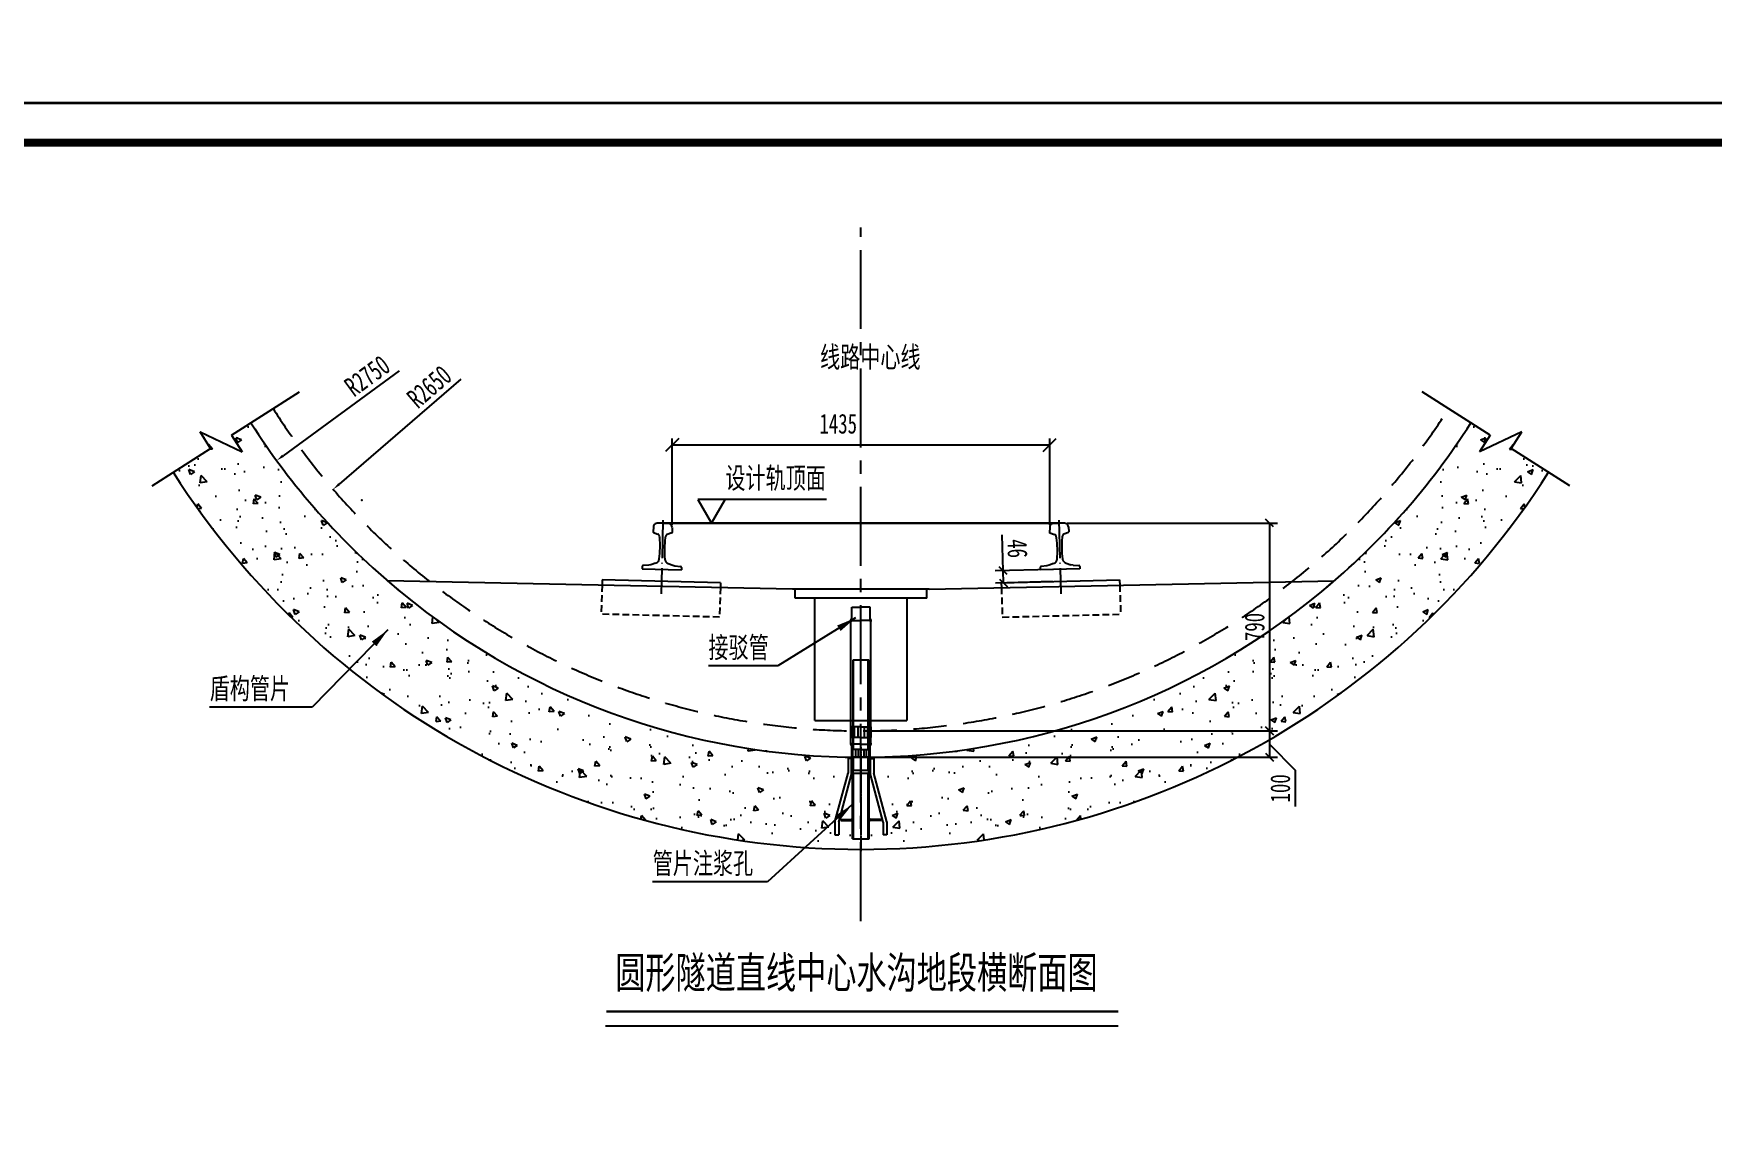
# Model space of a CAD drawing. Header units: millimetres. Extents: x -17676 to 10684, y -16208 to -7028.
# Drawn here: x -11040 to -4660, y -11235 to -7028 of the extents above; entities that cross this region are included whole.
import ezdxf
from ezdxf.enums import TextEntityAlignment as Align

# ---------------------------------------------------------------- set-up
doc = ezdxf.new("R2010")
doc.units = ezdxf.units.MM
for name, pattern in [('ACAD_ISO04W100', [30.5, 24, -3, 0.5, -3]), ('CENTER2', [1.125, 0.75, -0.125, 0.125, -0.125]), ('DASHED', [19.05, 12.7, -6.35])]:
    doc.linetypes.add(name, pattern=pattern)
doc.layers.get('Defpoints').update_dxf_attribs({"color": 250})
for name, color, linetype in [('0钢筋', 5, 'Continuous'), ('1', 2, 'Continuous'), ('Axes', 7, 'ACAD_ISO04W100'), ('axial', 1, 'CENTER2'), ('BZ', 7, 'Continuous'), ('GesoftDrawFrameFrameBlockLayer', 7, 'Continuous'), ('GesoftDrawFrameInLineLayer', 85, 'Continuous'), ('GesoftDrawFrameOutLineLayer', 180, 'Continuous'), ('GesoftDrawFrameTitleLayer', 7, 'Continuous'), ('HATCH', 7, 'Continuous'), ('Main', 4, 'Continuous'), ('Secondary', 7, 'Continuous'), ('尺寸标注', 7, 'Continuous'), ('文字及标注', 6, 'Continuous'), ('标注', 3, 'Continuous'), ('结构', 3, 'Continuous'), ('设计线', 1, 'Continuous')]:
    doc.layers.add(name, color=color, linetype=linetype)
doc.styles.add('HZ', font='SimSun.ttf', dxfattribs={"width": 0.7})
doc.styles.get("Standard").update_dxf_attribs({"font": 'arial.ttf'})
doc.styles.add('TXT', font='仿宋_GB2312.ttf', dxfattribs={"width": 0.7, "height": 80})
doc.styles.add('宋体', font='SimSun.ttf', dxfattribs={"width": 0.7})
doc.styles.add('宋体样式', font='SimSun.ttf', dxfattribs={"width": 0.8})
doc.styles.add('条形码', font='BC_C39.FBC', dxfattribs={"height": 11})
doc.dimstyles.new('1比30', dxfattribs={"dimscale": 30, "dimtxt": 2.5, "dimasz": 1, "dimexe": 1, "dimexo": 1, "dimtad": 3, "dimdec": 0, "dimzin": 0, "dimdsep": 46, "dimtxsty": '宋体', "dimblk": 'OBLIQUE', "dimcen": 0.09, "dimadec": 0, "dimazin": 0, "dimtfac": 1, "dimtdec": 0, "dimtofl": 0, "dimtmove": 0, "dimatfit": 3, "dimfxl": 0, "dimtolj": 1, "dimtzin": 0, "dimarcsym": 0})
doc.dimstyles.get("Standard").update_dxf_attribs({"dimtxt": 0.18, "dimasz": 0.18, "dimexe": 0.18, "dimexo": 0.0625, "dimgap": 0.09, "dimtad": 0, "dimtih": 1, "dimtoh": 1, "dimdec": 4, "dimzin": 0, "dimdsep": 46, "dimtxsty": 'Standard', "dimcen": 0.09, "dimadec": 0, "dimazin": 0, "dimtfac": 1, "dimtdec": 4, "dimtofl": 0, "dimtmove": 0, "dimatfit": 3, "dimfxl": 0, "dimtolj": 1, "dimtzin": 0, "dimarcsym": 0})
doc.dimstyles.new('尺寸标注', dxfattribs={"dimtxt": 75, "dimasz": 50, "dimexe": 25, "dimexo": 10, "dimgap": 10, "dimtad": 1, "dimdec": 0, "dimzin": 0, "dimdsep": 46, "dimtxsty": 'HZ', "dimblk": 'OBLIQUE', "dimcen": 0.09, "dimclrt": 7, "dimazin": 2, "dimtfac": 1, "dimtdec": 0, "dimtix": 1, "dimtmove": 1, "dimatfit": 3, "dimfxl": 0, "dimtolj": 1, "dimtzin": 0, "dimarcsym": 0})

# ---------------------------------------------------------------- blocks, each defined once
blk = doc.blocks.new('*X7')
at = {"color": 0}
for p, q in [((171.3, 367.5), (171.9, 368.1)), ((171.3, 362.2), (175.3, 366.2)), ((171.3, 356.9), (175.3, 360.9)), ((171.3, 351.6), (175.3, 355.6)), ((171.3, 346.3), (175.3, 350.3)), ((171.3, 341), (175.3, 345)), ((171.3, 335.7), (175.3, 339.7)), ((171.3, 330.4), (175.3, 334.4)), ((171.3, 325.1), (175.3, 329.1)), ((174.6, 323.1), (175.3, 323.8))]:
    blk.add_line(p, q, dxfattribs=at)
blk = doc.blocks.new('34212')
at = {"layer": 'HATCH'}
h = blk.add_hatch(dxfattribs=at)
h.set_pattern_fill('ANSI31', color=256, scale=30, angle=180, style=0)
h.set_pattern_definition([(225, (0, 0), (2.65165043, -2.65165043), [])])
h.paths.add_polyline_path([(147573.7, -8633.1), (147568.7, -8633.1), (147568.7, -8693.1), (147573.7, -8693.1)])
h.paths.add_polyline_path([(147508.7, -8633.1), (147503.7, -8633.1), (147503.7, -8693.1), (147508.7, -8693.1)])
h.paths.add_polyline_path([(147566.7, -8943.1), (147570.2, -8943.1), (147570.2, -8693.1), (147566.7, -8693.1)])
h = blk.add_hatch(dxfattribs=at)
h.set_pattern_fill('ANSI31', color=256, scale=30, angle=180, style=0)
h.set_pattern_definition([(225, (147876.2283, -9027.2295), (2.65165, -2.65165), [])])
h.paths.add_polyline_path([(147507.2, -8943.1), (147510.7, -8943.1), (147510.7, -8693.1), (147507.2, -8693.1)])
at = {"layer": '1'}
for p, q in [((147489.7, -8638.1), (147489.7, -8693.1)), ((147502.7, -8638.1), (147489.7, -8638.1)), ((147502.7, -8698.7), (147502.7, -8638.1)), ((147503.7, -8693.1), (147503.7, -8633.1)), ((147573.7, -8633.1), (147503.7, -8633.1)), ((147508.7, -8693.1), (147508.7, -8633.1)), ((147568.7, -8693.1), (147568.7, -8633.1)), ((147573.7, -8693.1), (147573.7, -8633.1)), ((147574.7, -8698.7), (147574.7, -8638.1)), ((147574.7, -8638.1), (147587.7, -8638.1)), ((147587.7, -8638.1), (147587.7, -8693.1)), ((147440.2, -8878.1), (147489.7, -8693.1)), ((147454.2, -8879.9), (147502.7, -8698.7)), ((147507.2, -8697.1), (147503.2, -8693.1)), ((147503.7, -8693.1), (147573.7, -8693.1)), ((147507.2, -8943.1), (147507.2, -8693.1)), ((147510.7, -8943.1), (147510.7, -8693.1)), ((147566.7, -8943.1), (147566.7, -8693.1)), ((147570.2, -8943.1), (147570.2, -8693.1)), ((147570.2, -8697.1), (147574.2, -8693.1)), ((147623.2, -8879.9), (147574.7, -8698.7)), ((147637.2, -8878.1), (147587.7, -8693.1)), ((147507.2, -8865.1), (147503.2, -8869.1)), ((147570.2, -8865.1), (147574.2, -8869.1)), ((147440.2, -8878.1), (147440.2, -8928.1)), ((147440.2, -8928.1), (147454.2, -8928.1)), ((147454.2, -8879.9), (147454.2, -8928.1)), ((147462.2, -8869.1), (147507.2, -8869.1)), ((147462.2, -8873.1), (147462.2, -8869.1)), ((147462.2, -8873.1), (147507.2, -8873.1)), ((147507.2, -8877.1), (147503.2, -8873.1)), ((147615.2, -8869.1), (147570.2, -8869.1)), ((147615.2, -8873.1), (147570.2, -8873.1)), ((147570.2, -8877.1), (147574.2, -8873.1)), ((147615.2, -8873.1), (147615.2, -8869.1)), ((147623.2, -8879.9), (147623.2, -8928.1)), ((147637.2, -8928.1), (147623.2, -8928.1)), ((147637.2, -8878.1), (147637.2, -8928.1)), ((147507.2, -8943.1), (147570.2, -8943.1))]:
    blk.add_line(p, q, dxfattribs=at)
for points in [[(147503.2, -8693.1), (147507.2, -8697.1), (147507.2, -8693.1)], [(147574.2, -8693.1), (147570.2, -8697.1), (147570.2, -8693.1)], [(147503.2, -8869.1), (147507.2, -8865.1), (147507.2, -8869.1)], [(147574.2, -8869.1), (147570.2, -8865.1), (147570.2, -8869.1)], [(147503.2, -8873.1), (147507.2, -8877.1), (147507.2, -8873.1)], [(147574.2, -8873.1), (147570.2, -8877.1), (147570.2, -8873.1)]]:
    blk.add_solid(points, dxfattribs=at)
at = {"layer": 'axial'}
blk.add_line((147538.7, -8595), (147538.7, -8989.4), dxfattribs=at)
at = {"layer": 'HATCH', "rotation": 90}
blk.add_blockref('*X7', (147831.8, -9044.4), dxfattribs=at)
at = {"layer": 'HATCH', "xscale": -1, "rotation": 270}
blk.add_blockref('*X7', (147245.6, -9044.4), dxfattribs=at)
blk = doc.blocks.new('A$C5145042A')
for p, q in [((0, -30), (0, 30)), ((0, 30), (50, 30)), ((50, 31.5), (50, 0)), ((80, 31.5), (50, 31.5)), ((50, 31.1), (80, 31.1)), ((80, 20), (50, 20)), ((80, 11), (50, 11)), ((80, 0), (80, 31.5)), ((80, 30), (420, 30)), ((420, 30), (420, -30)), ((0, -30), (50, -30)), ((50, -31.5), (50, 0)), ((80, -11), (50, -11)), ((80, -20), (50, -20)), ((50, -31.1), (80, -31.1)), ((80, -31.5), (50, -31.5)), ((80, 0), (80, -31.5)), ((80, -30), (420, -30))]:
    blk.add_line(p, q)
at = {"layer": '0钢筋'}
for p, q in [((0, 28.1), (50, 28.1)), ((80, 28.1), (420, 28.1)), ((0, -28.1), (50, -28.1)), ((80, -28.1), (420, -28.1))]:
    blk.add_line(p, q, dxfattribs=at)
blk = doc.blocks.new('*D32')
at = {"layer": 'Defpoints', "color": 0, "transparency": 16777216}
for p in [(-7895.9, -7028.5), (-9901.6, -8760.4)]:
    blk.add_point(p, dxfattribs=at)
at = {"layer": '标注', "color": 0, "lineweight": -2, "transparency": 16777216}
blk.add_line((-9416.7, -8341.6), (-9878.9, -8740.8), dxfattribs=at)
at = {"layer": '标注', "color": 0, "transparency": 16777216}
blk.add_solid([(-9882.2, -8737), (-9875.6, -8744.6), (-9901.6, -8760.4)], dxfattribs=at)
at = {"layer": '标注', "color": 0, "transparency": 16777216, "insert": (-9536.3, -8370.6), "char_height": 75, "attachment_point": 5, "rotation": 40.80989, "style": '宋体'}
blk.add_mtext('\\A1;R2650', dxfattribs=at)
blk = doc.blocks.new('*D33')
at = {"layer": 'Defpoints', "color": 0, "transparency": 16777216}
for p in [(-7895.9, -7028.5), (-10116.5, -8650.7)]:
    blk.add_point(p, dxfattribs=at)
at = {"layer": '标注', "color": 0, "lineweight": -2, "transparency": 16777216}
blk.add_line((-9650.5, -8310.2), (-10092.2, -8633), dxfattribs=at)
at = {"layer": '标注', "color": 0, "transparency": 16777216}
blk.add_solid([(-10095.2, -8628.9), (-10089.3, -8637), (-10116.5, -8650.7)], dxfattribs=at)
at = {"layer": '标注', "color": 0, "transparency": 16777216, "insert": (-9772.1, -8329.4), "char_height": 75, "attachment_point": 5, "rotation": 36.14886, "style": '宋体'}
blk.add_mtext('\\A1;R2750', dxfattribs=at)
blk = doc.blocks.new('_Oblique')
at = {"color": 0, "linetype": 'ByBlock', "lineweight": -2}
blk.add_line((-0.5, -0.5), (0.5, 0.5), dxfattribs=at)
blk = doc.blocks.new('*D30')
at = {"layer": 'BZ', "color": 0, "lineweight": -2, "transparency": 16777216}
for p, q in [((-8613.4, -8894.8), (-8613.4, -8566.6)), ((-8613.4, -8591.6), (-7178.4, -8591.6)), ((-7178.4, -8894.8), (-7178.4, -8566.6))]:
    blk.add_line(p, q, dxfattribs=at)
at = {"layer": 'Defpoints', "color": 0, "transparency": 16777216}
for p in [(-7178.4, -8591.6), (-8613.4, -8904.8), (-7178.4, -8904.8)]:
    blk.add_point(p, dxfattribs=at)
at = {"layer": 'BZ', "color": 0, "lineweight": -2, "transparency": 16777216, "xscale": 50, "yscale": 50, "zscale": 50, "rotation": 180}
blk.add_blockref('_Oblique', (-8613.4, -8591.6), dxfattribs=at)
at = {"layer": 'BZ', "color": 0, "lineweight": -2, "transparency": 16777216, "xscale": 50, "yscale": 50, "zscale": 50}
blk.add_blockref('_Oblique', (-7178.4, -8591.6), dxfattribs=at)
at = {"layer": 'BZ', "color": 7, "transparency": 16777216, "insert": (-7982.1, -8511.5), "char_height": 75, "attachment_point": 5, "style": 'HZ'}
blk.add_mtext('\\A1;1435', dxfattribs=at)
blk = doc.blocks.new('*D31')
at = {"layer": 'Defpoints', "color": 0, "transparency": 16777216}
for p in [(-7142.4, -8888.5), (-7895.9, -9678.5), (-6343, -9678.5)]:
    blk.add_point(p, dxfattribs=at)
at = {"layer": '标注', "color": 0, "lineweight": -2, "transparency": 16777216}
for p, q in [((-7112.4, -8888.5), (-6313, -8888.5)), ((-6343, -8888.5), (-6343, -9678.5)), ((-7865.9, -9678.5), (-6313, -9678.5))]:
    blk.add_line(p, q, dxfattribs=at)
at = {"layer": '标注', "color": 0, "lineweight": -2, "transparency": 16777216, "xscale": 30, "yscale": 30, "zscale": 30}
for p, rotation in [((-6343, -8888.5), 90), ((-6343, -9678.5), 270)]:
    blk.add_blockref('_Oblique', p, dxfattribs=dict(at, rotation=rotation))
at = {"layer": '标注', "color": 0, "transparency": 16777216, "insert": (-6399.3, -9283.5), "char_height": 75, "attachment_point": 5, "rotation": 90, "style": '宋体'}
blk.add_mtext('\\A1;790', dxfattribs=at)
blk = doc.blocks.new('*D37')
at = {"layer": 'Defpoints', "color": 0, "transparency": 16777216}
for p in [(-7895.9, -9678.5), (-7895.9, -9778.5), (-6343, -9778.5)]:
    blk.add_point(p, dxfattribs=at)
at = {"layer": '标注', "color": 0, "lineweight": -2, "transparency": 16777216}
for p, q in [((-7865.9, -9678.5), (-6313, -9678.5)), ((-6343, -9678.5), (-6343, -9778.5)), ((-6343, -9728.5), (-6245.5, -9827.8)), ((-7865.9, -9778.5), (-6313, -9778.5)), ((-6245.5, -9827.8), (-6245.5, -9965.7))]:
    blk.add_line(p, q, dxfattribs=at)
at = {"layer": '标注', "color": 0, "lineweight": -2, "transparency": 16777216, "xscale": 30, "yscale": 30, "zscale": 30}
for p, rotation in [((-6343, -9678.5), 90), ((-6343, -9778.5), 270)]:
    blk.add_blockref('_Oblique', p, dxfattribs=dict(at, rotation=rotation))
at = {"layer": '标注', "color": 0, "transparency": 16777216, "insert": (-6301.8, -9896.7), "char_height": 75, "attachment_point": 5, "rotation": 90, "style": '宋体'}
blk.add_mtext('\\A1;100', dxfattribs=at)
blk = doc.blocks.new('1.25_b3e8e4764a4440fefd9a3783b56da640')
at = {"layer": 'GesoftDrawFrameInLineLayer', "color": 0, "const_width": 1}
blk.add_lwpolyline([(0, 0), (0, 287), (-915, 287), (-915, 0), (0, 0)], dxfattribs=at)
at = {"layer": 'GesoftDrawFrameOutLineLayer', "color": 0, "const_width": 0.35}
blk.add_lwpolyline([(5, -5), (5, 292), (-940, 292), (-940, -5), (5, -5)], dxfattribs=at)
blk = doc.blocks.new('GESOFT00000000NEW_049a35bf7f0736cc4250df00ece10f93_b3e8e4764a4440fefd9a3783b56da640_2e1cf7a908f61d0b50dc33cccab90907')
at = {"layer": 'GesoftDrawFrameFrameBlockLayer'}
blk.add_blockref('1.25_b3e8e4764a4440fefd9a3783b56da640', (0, 0), dxfattribs=at)
at = {"layer": 'GesoftDrawFrameTitleLayer', "color": 7, "style": '条形码', "width": 2}
blk.add_attdef('BARCODE', (-2.8, 60.5), '', height=6, rotation=90, dxfattribs=at)
at = {"layer": 'GesoftDrawFrameTitleLayer', "style": '宋体样式'}
for tag, height, width, p in [('GCMC0', 3.6, 0.8, (-40, 43.4)), ('SHEJI', 2.5, 0.8, (-154, 35.2)), ('SHEJI2', 2.5, 0.8, (-137.76, 35.27)), ('SJJD', 2.5, 0.8, (-14, 34.4)), ('JIAOHE', 2.5, 0.8, (-154, 28.8)), ('JIAOHE2', 2.5, 0.8, (-137.61, 28.83)), ('VERSION0', 2.5, 0.8, (-14, 26.4)), ('ZTSD', 2.5, 0.8, (-190, 24)), ('ZYFZR1', 2.5, 0.8, (-154, 22.4)), ('ZYFZR2', 2.5, 0.8, (-137.76, 22.24)), ('CEMING', 4, 0.7, (-84, 22.59)), ('BILI', 2.5, 0.8, (-14, 18.4)), ('XMFZR1', 2.5, 0.8, (-154, 16)), ('XMFZR2', 2.5, 0.8, (-137.98, 16.22)), ('DOCNAME0', 3.5, 0.9, (-84, 13.27)), ('SENHE', 2.5, 0.8, (-154, 9.6)), ('SENHE2', 2.5, 0.8, (-137.41, 9.52)), ('DOCNAME2', 3.5, 0.9, (-84, 9.42)), ('RIQI', 2.5, 0.8, (-14, 10.4)), ('XTSD', 2.5, 0.8, (-190, 4.8)), ('SENDING', 2.5, 0.8, (-154, 3.2)), ('SENDING2', 2.5, 0.8, (-137.41, 3.81)), ('TUHAO', 2.5, 0.8, (-91.5, 3.2)), ('PROJECTNO', 2.5, 0.8, (-47.5, 3.2)), ('PAGENUMBER', 2.5, 0.8, (-31.78, 3.83)), ('PAGECOUNT', 2.5, 0.8, (-10.8, 3.83))]:
    blk.add_attdef(tag, text='', height=height, dxfattribs=dict(at, width=width)).set_placement(p, align=Align.MIDDLE_CENTER)
blk.add_attdef('PIANMING', text='', height=4, dxfattribs=at).set_placement((-84, 31.09), align=Align.MIDDLE_CENTER)
blk = doc.blocks.new('*D61')
at = {"color": 0, "lineweight": -2, "transparency": 16777216}
for p, q in [((-7355.3, -9069.9), (-7358.7, -8933.8)), ((-7168.9, -9065.2), (-7385.3, -9070.7)), ((-7167.8, -9111.2), (-7384.2, -9116.6)), ((-7354.2, -9115.9), (-7355.3, -9069.9))]:
    blk.add_line(p, q, dxfattribs=at)
at = {"layer": 'Defpoints', "color": 0, "transparency": 16777216}
for p in [(-7354.2, -9115.9), (-7138.9, -9064.5), (-7137.8, -9110.5)]:
    blk.add_point(p, dxfattribs=at)
at = {"color": 0, "lineweight": -2, "transparency": 16777216, "xscale": 30, "yscale": 30, "zscale": 30}
for p, rotation in [((-7355.3, -9069.9), 91.43209618389288), ((-7354.2, -9115.9), 271.4320961838929)]:
    blk.add_blockref('_Oblique', p, dxfattribs=dict(at, rotation=rotation))
at = {"color": 0, "transparency": 16777216, "insert": (-7301.2, -8985.5), "char_height": 75, "attachment_point": 5, "rotation": 271.4321, "style": '宋体'}
blk.add_mtext('\\A1;46', dxfattribs=at)

msp = doc.modelspace()

# ---------------------------------------------------------------- hatches: boundary and pattern name
h = msp.add_hatch()
h.set_pattern_fill('AR-CONC', color=256, scale=30, style=0)
h.set_pattern_definition([(130, (-71431.45, 6918.75), (-215.17805, -18.82564), [22.5, -247.5]), (185, (-71431.45, 6918.75), (41.6254, 225.65764), [18, -198]), (79.5486, (-71449.38, 6917.18), (-173.5528, 206.83186), [19.12206, -210.3426]), (133.8158, (-71431.45, 6978.75), (-320.1723, -49.6557), [33.75, -371.25]), (83.3644, (-71458.13, 6974.6), (-280.3988, 292.2354), [28.6831, -315.5139]), (188.8158, (-71431.45, 6978.75), (-280.3986, 292.2356), [27, -297]), (159, (-71461.45, 6963.75), (-179.0721, -120.78567), [22.5, -247.5]), (214, (-71461.45, 6963.75), (-72.9946, 217.545), [18, -198]), (108.5486, (-71476.37, 6953.68), (-252.0668, 96.75915), [19.12206, -210.3426]), (142.5, (-71431.45, 6918.746), (-3.64796, 99.86816), [0, -195.6, 0, -201, 0, -198.75]), (172.5, (-71431.45, 6918.75), (-78.92086, 118.32351), [0, -114.6, 0, -191.1, 0, -75.75]), (212.5, (-71364.55, 6918.746), (-160.14673, -6.76646), [0, -75, 0, -234, 0, -310.5]), (222.5, (-71334.55, 6918.75), (-174.95585, 30.0315), [0, -97.5, 0, -155.4, 0, -220.5])])
h.paths.add_polyline_path([(-6788.2, -9611.2), (-6809.3, -9560.4), (-6808.3, -9560), (-6787.5, -9610.3), (-6787.7, -9611)], flags=16)
h.paths.add_polyline_path([(-6682.5, -9757.9), (-6720.4, -9773.6), (-6725.6, -9771.4), (-6695.8, -9843.5), (-6754, -9867.6), (-6848.1, -9640.3), (-6852.7, -9638.4), (-6873.9, -9587.1), (-6886.9, -9592.5), (-6865.8, -9643.3), (-6840.7, -9833.2), (-6821.6, -9879.4), (-6808.7, -9874), (-6827.1, -9829.5), (-6851.7, -9643.5), (-6854, -9637.9), (-6848.1, -9640.3), (-6783.8, -9795.5), (-6786, -9800.8), (-6823.9, -9816.4), (-6822.3, -9820.1), (-6784.5, -9804.5), (-6779.2, -9806.6), (-6754, -9867.6), (-6695.8, -9843.5), (-6721, -9782.5), (-6718.9, -9777.3), (-6681, -9761.6)])
h.paths.add_polyline_path([(-7846.9, -9783.5), (-7860.9, -9783.5), (-7860.9, -9839), (-7859.9, -9838), (-7859.9, -9844), (-7811.4, -10025.3), (-7811.4, -10073.5), (-7797.4, -10073.5), (-7797.4, -10023.5), (-7846.9, -9838.5)], flags=0)
h.paths.add_polyline_path([(-6787.5, -9610.3), (-6785.1, -9615.9), (-6671, -9764.9), (-6652.5, -9809.3), (-6639.6, -9804), (-6658.7, -9757.8), (-6775.3, -9605.8), (-6796.3, -9555), (-6809.3, -9560.4), (-6788, -9611.7)], flags=17)
h.paths.add_polyline_path([(-7797.4, -10023.5), (-7846.9, -9838.5), (-7846.9, -9783.5), (-7860.9, -9783.5), (-7860.9, -9839), (-7859.9, -9838), (-7859.9, -9844), (-7811.4, -10025.3), (-7811.4, -10073.5), (-7797.4, -10073.5)], flags=17)
h.paths.add_polyline_path([(-10509.4, -8695.6), (-10367.2, -8604.9), (-10407.5, -8541.6), (-10247.3, -8617.4), (-10287.6, -8554.1), (-10214.3, -8507.4, 0.150509), (-8980.5, -9555.5), (-8982.5, -9560.4), (-8995.4, -9555), (-9016.5, -9605.8), (-9133, -9757.8), (-9152.2, -9804), (-9139.2, -9809.3), (-9120.8, -9764.9), (-9006.6, -9615.9), (-9004.5, -9610.8), (-9004, -9611), (-9001.8, -9616.2), (-9066.1, -9771.4), (-9071.4, -9773.6), (-9109.3, -9757.9), (-9110.8, -9761.6), (-9072.9, -9777.3), (-9070.7, -9782.5), (-9096, -9843.5), (-9066.9, -9855.5), (-9082.2, -9892.5, -0.153765)])
h.paths.add_polyline_path([(-8917.8, -9587.1), (-8915.8, -9582.3, 0.09207), (-7930.9, -9778.2), (-7930.9, -9783.5), (-7944.9, -9783.5), (-7944.9, -9838.5), (-7994.4, -10023.5), (-7994.4, -10073.5), (-7980.4, -10073.5), (-7980.4, -10025.3), (-7931.9, -9844), (-7931.9, -9838.5), (-7931.4, -9838.5), (-7927.4, -9842.4), (-7927.4, -10010.5), (-7931.4, -10014.5), (-7972.4, -10014.5), (-7972.4, -10018.5), (-7931.4, -10018.5), (-7927.4, -10022.5), (-7927.4, -10088.5), (-7895.9, -10088.5), (-7895.9, -10128.5, -0.098491), (-9082.2, -9892.5), (-9066.9, -9855.5), (-9037.8, -9867.6), (-9012.5, -9806.6), (-9007.3, -9804.5), (-8969.4, -9820.1), (-8967.9, -9816.4), (-9005.8, -9800.8), (-9007.9, -9795.5), (-8943.7, -9640.3), (-8937.8, -9637.9), (-8938, -9638.3), (-8938.9, -9638)])
h.paths.add_polyline_path([(-7846.9, -9838.5), (-7846.9, -9783.5), (-7860.9, -9783.5), (-7860.9, -9839), (-7859.9, -9838), (-7859.9, -9844), (-7811.4, -10025.3), (-7811.4, -10073.5), (-7797.4, -10073.5), (-7797.4, -10023.5)], flags=17)
h.paths.add_polyline_path([(-6787.5, -9610.3), (-6785.1, -9615.9), (-6671, -9764.9), (-6652.5, -9809.3), (-6639.6, -9804), (-6658.7, -9757.8), (-6775.3, -9605.8), (-6796.3, -9555), (-6809.3, -9560.4), (-6788, -9611.7)])
h.paths.add_polyline_path([(-7846.9, -9838.5), (-7846.9, -9783.5), (-7859.9, -9783.5), (-7859.9, -9844), (-7811.4, -10025.3), (-7811.4, -10073.5), (-7797.4, -10073.5), (-7797.4, -10023.5)], flags=0)
h.paths.add_polyline_path([(-6840.7, -9833.2), (-6821.6, -9879.4), (-6808.7, -9874), (-6827.1, -9829.5), (-6851.7, -9643.5), (-6874.9, -9587.5), (-6886.9, -9592.5), (-6865.8, -9643.3)], flags=17)
h.paths.add_polyline_path([(-6823.9, -9816.4), (-6822.3, -9820.1), (-6784.5, -9804.5), (-6779.2, -9806.6), (-6783.8, -9795.5), (-6786, -9800.8)], flags=17)
h.paths.add_polyline_path([(-6093.1, -8959.7), (-6200.9, -8959.7), (-6200.9, -9083.2), (-6093.1, -9083.2)], flags=8)
h.paths.add_polyline_path([(-6093.1, -8959.7), (-6200.9, -8959.7), (-6200.9, -9083.2), (-6093.1, -9083.2)], flags=25)
h.paths.add_polyline_path([(-6093.1, -8959.7), (-6200.9, -8959.7), (-6200.9, -9083.2), (-6093.1, -9083.2)], flags=25)
h = msp.add_hatch()
h.set_pattern_fill('AR-CONC', color=256, scale=30, style=0)
h.set_pattern_definition([(50, (55639.68, 6918.75), (215.17805, -18.82564), [22.5, -247.5]), (355, (55639.68, 6918.75), (-41.6254, 225.65764), [18, -198]), (100.4514, (55657.61, 6917.18), (173.5528, 206.83186), [19.12206, -210.3426]), (46.1842, (55639.68, 6978.75), (320.1723, -49.6557), [33.75, -371.25]), (96.6356, (55666.36, 6974.6), (280.3988, 292.2354), [28.6831, -315.5139]), (351.1842, (55639.68, 6978.75), (280.3986, 292.2356), [27, -297]), (21, (55669.68, 6963.75), (179.0721, -120.78567), [22.5, -247.5]), (326, (55669.68, 6963.75), (72.9946, 217.545), [18, -198]), (71.4514, (55684.6, 6953.68), (252.0668, 96.75915), [19.12206, -210.3426]), (37.5, (55639.68, 6918.746), (3.64796, 99.86816), [0, -195.6, 0, -201, 0, -198.75]), (7.5, (55639.68, 6918.75), (78.92086, 118.32351), [0, -114.6, 0, -191.1, 0, -75.75]), (327.5, (55572.78, 6918.746), (160.14673, -6.76646), [0, -75, 0, -234, 0, -310.5]), (317.5, (55542.78, 6918.75), (174.95585, 30.0315), [0, -97.5, 0, -155.4, 0, -220.5])])
h.paths.add_polyline_path([(-9003.6, -9611.2), (-8982.5, -9560.4), (-8983.4, -9560), (-9004.3, -9610.3), (-9004, -9611)], flags=16)
h.paths.add_polyline_path([(-9109.3, -9757.9), (-9071.4, -9773.6), (-9066.1, -9771.4), (-9096, -9843.5), (-9037.8, -9867.6), (-8943.6, -9640.3), (-8939.1, -9638.4), (-8917.8, -9587.1), (-8904.9, -9592.5), (-8926, -9643.3), (-8951, -9833.2), (-8970.2, -9879.4), (-8983.1, -9874), (-8964.7, -9829.5), (-8940.1, -9643.5), (-8937.8, -9637.9), (-8943.6, -9640.3), (-9007.9, -9795.5), (-9005.8, -9800.8), (-8967.9, -9816.4), (-8969.4, -9820.1), (-9007.3, -9804.5), (-9012.5, -9806.6), (-9037.8, -9867.6), (-9096, -9843.5), (-9070.7, -9782.5), (-9072.9, -9777.3), (-9110.8, -9761.6)])
h.paths.add_polyline_path([(-7944.9, -9783.5), (-7930.9, -9783.5), (-7930.9, -9839), (-7931.9, -9838), (-7931.9, -9844), (-7980.4, -10025.3), (-7980.4, -10073.5), (-7994.4, -10073.5), (-7994.4, -10023.5), (-7944.9, -9838.5)], flags=0)
h.paths.add_polyline_path([(-9004.3, -9610.3), (-9006.6, -9615.9), (-9120.8, -9764.9), (-9139.2, -9809.3), (-9152.2, -9804), (-9133, -9757.8), (-9016.5, -9605.8), (-8995.4, -9555), (-8982.5, -9560.4), (-9003.8, -9611.7)], flags=17)
h.paths.add_polyline_path([(-7994.4, -10023.5), (-7944.9, -9838.5), (-7944.9, -9783.5), (-7930.9, -9783.5), (-7930.9, -9839), (-7931.9, -9838), (-7931.9, -9844), (-7980.4, -10025.3), (-7980.4, -10073.5), (-7994.4, -10073.5)], flags=17)
h.paths.add_polyline_path([(-5282.3, -8695.6), (-5424.6, -8604.9), (-5384.3, -8541.6), (-5544.5, -8617.4), (-5504.1, -8554.1), (-5577.4, -8507.4, -0.150509), (-6811.3, -9555.5), (-6809.3, -9560.4), (-6796.3, -9555), (-6775.3, -9605.8), (-6658.7, -9757.8), (-6639.6, -9804), (-6652.5, -9809.3), (-6671, -9764.9), (-6785.1, -9615.9), (-6787.3, -9610.8), (-6787.8, -9611), (-6789.9, -9616.2), (-6725.6, -9771.4), (-6720.4, -9773.6), (-6682.5, -9757.9), (-6681, -9761.6), (-6718.9, -9777.3), (-6721, -9782.5), (-6695.8, -9843.5), (-6724.9, -9855.5), (-6709.6, -9892.5, 0.153765)])
h.paths.add_polyline_path([(-6873.9, -9587.1), (-6875.9, -9582.3, -0.09207), (-7860.9, -9778.2), (-7860.9, -9783.5), (-7846.9, -9783.5), (-7846.9, -9838.5), (-7797.4, -10023.5), (-7797.4, -10073.5), (-7811.4, -10073.5), (-7811.4, -10025.3), (-7859.9, -9844), (-7859.9, -9838.5), (-7860.4, -9838.5), (-7864.4, -9842.4), (-7864.4, -10010.5), (-7860.4, -10014.5), (-7819.4, -10014.5), (-7819.4, -10018.5), (-7860.4, -10018.5), (-7864.4, -10022.5), (-7864.4, -10088.5), (-7895.9, -10088.5), (-7895.9, -10128.5, 0.098491), (-6709.6, -9892.5), (-6724.9, -9855.5), (-6754, -9867.6), (-6779.2, -9806.6), (-6784.5, -9804.5), (-6822.3, -9820.1), (-6823.9, -9816.4), (-6786, -9800.8), (-6783.8, -9795.5), (-6848.1, -9640.3), (-6854, -9637.9), (-6853.8, -9638.3), (-6852.9, -9638)])
h.paths.add_polyline_path([(-7944.9, -9838.5), (-7944.9, -9783.5), (-7930.9, -9783.5), (-7930.9, -9839), (-7931.9, -9838), (-7931.9, -9844), (-7980.4, -10025.3), (-7980.4, -10073.5), (-7994.4, -10073.5), (-7994.4, -10023.5)], flags=17)
h.paths.add_polyline_path([(-9004.3, -9610.3), (-9006.6, -9615.9), (-9120.8, -9764.9), (-9139.2, -9809.3), (-9152.2, -9804), (-9133, -9757.8), (-9016.5, -9605.8), (-8995.4, -9555), (-8982.5, -9560.4), (-9003.8, -9611.7)])
h.paths.add_polyline_path([(-7944.9, -9838.5), (-7944.9, -9783.5), (-7931.9, -9783.5), (-7931.9, -9844), (-7980.4, -10025.3), (-7980.4, -10073.5), (-7994.4, -10073.5), (-7994.4, -10023.5)], flags=0)
h.paths.add_polyline_path([(-8951, -9833.2), (-8970.2, -9879.4), (-8983.1, -9874), (-8964.7, -9829.5), (-8940.1, -9643.5), (-8916.9, -9587.5), (-8904.9, -9592.5), (-8926, -9643.3)], flags=17)
h.paths.add_polyline_path([(-8967.9, -9816.4), (-8969.4, -9820.1), (-9007.3, -9804.5), (-9012.5, -9806.6), (-9007.9, -9795.5), (-9005.8, -9800.8)], flags=17)
h.paths.add_polyline_path([(-9698.6, -8959.7), (-9590.8, -8959.7), (-9590.8, -9083.2), (-9698.6, -9083.2)], flags=8)
h.paths.add_polyline_path([(-9698.6, -8959.7), (-9590.8, -8959.7), (-9590.8, -9083.2), (-9698.6, -9083.2)], flags=25)
h.paths.add_polyline_path([(-9698.6, -8959.7), (-9590.8, -8959.7), (-9590.8, -9083.2), (-9698.6, -9083.2)], flags=25)
at = {"layer": '标注'}
h = msp.add_hatch(color=256, dxfattribs=at)
h.paths.add_polyline_path([(-7933.9, -9261.5), (-7933.9, -9263.5, -0.626752), (-7930.9, -9254.2), (-7930.9, -9258.5)])
h.paths.add_polyline_path([(-7933.9, -9263.5), (-7933.9, -9261.5), (-7930.9, -9258.5), (-7928.9, -9258.5)])
h.paths.add_polyline_path([(-7930.9, -9258.5), (-7930.9, -9254.2), (-7928.9, -9258.5)])
h = msp.add_hatch(color=256, dxfattribs=at)
h.paths.add_polyline_path([(-7857.9, -9261.5), (-7857.9, -9263.5, 0.626752), (-7860.9, -9254.2), (-7860.9, -9258.5)])
h.paths.add_polyline_path([(-7857.9, -9263.5), (-7857.9, -9261.5), (-7860.9, -9258.5), (-7862.9, -9258.5)])
h.paths.add_polyline_path([(-7860.9, -9258.5), (-7860.9, -9254.2), (-7862.9, -9258.5)])
h = msp.add_hatch(color=256, dxfattribs=at)
h.paths.add_polyline_path([(-7933.9, -9723.5, 0.626752), (-7930.9, -9732.7), (-7930.9, -9728.5), (-7933.9, -9725.5)])
h.paths.add_polyline_path([(-7930.9, -9728.5), (-7928.9, -9728.5), (-7933.9, -9723.5), (-7933.9, -9725.5)])
h.paths.add_polyline_path([(-7930.9, -9732.7), (-7928.9, -9728.5), (-7930.9, -9728.5)])
h = msp.add_hatch(color=256, dxfattribs=at)
h.paths.add_polyline_path([(-7857.9, -9725.5), (-7860.9, -9728.5), (-7860.9, -9732.7, 0.626752), (-7857.9, -9723.5)])
h.paths.add_polyline_path([(-7857.9, -9725.5), (-7857.9, -9723.5), (-7862.9, -9728.5), (-7860.9, -9728.5)])
h.paths.add_polyline_path([(-7860.9, -9728.5), (-7862.9, -9728.5), (-7860.9, -9732.7)])

# ---------------------------------------------------------------- linework, layer by layer
for p, q in [((-10287.6, -8554.1), (-10029.2, -8389.3)), ((-5504.1, -8554.1), (-5762.5, -8389.3)), ((-10367.2, -8604.9), (-10407.5, -8541.6)), ((-10407.5, -8541.6), (-10247.3, -8617.4)), ((-5384.3, -8541.6), (-5544.5, -8617.4)), ((-5424.6, -8604.9), (-5384.3, -8541.6)), ((-10589.9, -8747), (-10367.2, -8604.9)), ((-10287.6, -8554.1), (-10247.3, -8617.4)), ((-5504.1, -8554.1), (-5544.5, -8617.4)), ((-5201.9, -8747), (-5424.6, -8604.9)), ((-8027, -8798.8), (-8515.4, -8798.8)), ((-8515.4, -8798.8), (-8463.6, -8888.5)), ((-8463.6, -8888.5), (-8411.9, -8798.8)), ((-7142.4, -8888.5), (-8643.3, -8888.6)), ((-7930.9, -9208.5), (-7895.9, -9208.5)), ((-7930.9, -9258.5), (-7930.9, -9208.5)), ((-7860.9, -9208.5), (-7895.9, -9208.5)), ((-7860.9, -9258.5), (-7860.9, -9208.5)), ((-7933.9, -9258.5), (-7895.9, -9258.5)), ((-7933.9, -9380.1), (-7933.9, -9258.5)), ((-7857.9, -9258.5), (-7895.9, -9258.5)), ((-7857.9, -9380.1), (-7857.9, -9258.5)), ((-7933.9, -9728.5), (-7933.9, -9380.1)), ((-7857.9, -9728.5), (-7857.9, -9380.1)), ((-7895.9, -9663.5), (-7933.9, -9663.5)), ((-7933.1, -9663.5), (-7933.1, -9703.5)), ((-7921, -9663.5), (-7921, -9703.5)), ((-7908, -9663.5), (-7908, -9703.5)), ((-7895.9, -9663.5), (-7857.9, -9663.5)), ((-7883.7, -9663.5), (-7883.7, -9703.5)), ((-7870.8, -9663.5), (-7870.8, -9703.5)), ((-7858.6, -9663.5), (-7858.6, -9703.5)), ((-7895.9, -9703.5), (-7933.9, -9703.5)), ((-7895.9, -9728.5), (-7933.9, -9728.5)), ((-7930.9, -9778.5), (-7930.9, -9728.5)), ((-7895.9, -9703.5), (-7857.9, -9703.5)), ((-7895.9, -9728.5), (-7857.9, -9728.5)), ((-7860.9, -9778.5), (-7860.9, -9728.5)), ((-7895.9, -9778.5), (-7930.9, -9778.5)), ((-7895.9, -9778.5), (-7860.9, -9778.5)), ((-8866, -10799), (-6918.5, -10799))]:
    msp.add_line(p, q)
for radius, start, end in [(2750, 212.53352, 230.38532), (2750, 309.61721, 327.46648), (3100, 212.53352, 327.46648)]:
    msp.add_arc((-7895.9, -7028.5), radius, start, end)
at = {"layer": 'Axes', "ltscale": 6}
for p, q in [((-8648.1, -8877.4), (-8655.2, -9157.7)), ((-8648.1, -8877.4), (-8655.2, -9157.7)), ((-7143.6, -8877.4), (-7136.6, -9157.7)), ((-7143.6, -8877.4), (-7136.6, -9157.7))]:
    msp.add_line(p, q, dxfattribs=at)
at = {"layer": 'axial', "ltscale": 400}
msp.add_line((-7895.9, -10401.1), (-7895.9, -7765.8), dxfattribs=at)
at = {"layer": 'BZ'}
for p, q in [((-8878.9, -9104.9), (-8879.6, -9124.8)), ((-8429, -9116.1), (-8429.7, -9136)), ((-7362.7, -9116.1), (-7362.1, -9133.8)), ((-7362.7, -9118), (-7362.1, -9133.8)), ((-6912.8, -9104.9), (-6912.2, -9124.8)), ((-6912.8, -9106.7), (-6912.2, -9124.8))]:
    msp.add_line(p, q, dxfattribs=at)
at = {"layer": 'BZ', "linetype": 'DASHED', "ltscale": 2}
for p, q in [((-8879.6, -9124.8), (-8883.2, -9234.7)), ((-8429.6, -9133.8), (-8433.4, -9246)), ((-7362.1, -9133.8), (-7358.4, -9246)), ((-6912.2, -9124.8), (-6908.5, -9234.7)), ((-8433.4, -9246), (-8883.2, -9234.7)), ((-7358.4, -9246), (-6908.5, -9234.7))]:
    msp.add_line(p, q, dxfattribs=at)
at = {"layer": 'BZ', "color": 4}
for p, q in [((-7635.9, -9139.3), (-8155.9, -9139.3)), ((-7720.9, -9174), (-7720.9, -9638.6)), ((-8070.9, -9638.6), (-7720.9, -9638.6))]:
    msp.add_line(p, q, dxfattribs=at)
at = {"layer": 'Main'}
for p, q in [((-8155.9, -9139.3), (-9694.8, -9108.5)), ((-7635.9, -9139.3), (-6097, -9108.5)), ((-8145.9, -9174), (-8145.9, -9139)), ((-7645.9, -9174), (-8145.9, -9174)), ((-8070.9, -9638.6), (-8070.9, -9174)), ((-7645.9, -9174), (-7645.9, -9139.3))]:
    msp.add_line(p, q, dxfattribs=at)
at = {"layer": 'Secondary'}
for p, q in [((-8684.3, -8903), (-8685.7, -8922.4)), ((-8684.3, -8903), (-8685.7, -8922.4)), ((-8684.4, -8924.4), (-8667.3, -8930.6)), ((-8684.4, -8924.4), (-8667.3, -8930.6)), ((-8648.4, -8888.6), (-7143.3, -8888.6)), ((-8648.4, -8888.6), (-7143.3, -8888.6)), ((-8614.3, -8926.2), (-8631.7, -8931.5)), ((-8614.3, -8926.2), (-8631.7, -8931.5)), ((-8613.4, -8904.8), (-8612.9, -8924.2)), ((-8613.4, -8904.8), (-8612.9, -8924.2)), ((-7178.4, -8904.8), (-7178.9, -8924.2)), ((-7178.4, -8904.8), (-7178.9, -8924.2)), ((-7177.5, -8926.2), (-7160.1, -8931.5)), ((-7177.5, -8926.2), (-7160.1, -8931.5)), ((-7107.4, -8924.4), (-7124.5, -8930.6)), ((-7107.4, -8924.4), (-7124.5, -8930.6)), ((-7107.5, -8903), (-7106.1, -8922.4)), ((-7107.5, -8903), (-7107.4, -8907)), ((-7107.5, -8903), (-7106.1, -8922.4)), ((-7107.5, -8903), (-7107.4, -8907)), ((-8727.6, -9054.2), (-8727.8, -9062.6)), ((-8727.6, -9054.2), (-8727.8, -9062.6)), ((-8702.4, -9048.5), (-8723.9, -9050.3)), ((-8702.4, -9048.5), (-8723.9, -9050.3)), ((-8694.1, -9046.9), (-8702.4, -9048.5)), ((-8694.1, -9046.9), (-8702.4, -9048.5)), ((-8676.1, -9041.3), (-8694.1, -9046.9)), ((-8676.1, -9041.3), (-8694.1, -9046.9)), ((-8628.5, -9042.5), (-8610.8, -9048.9)), ((-8628.5, -9042.5), (-8610.8, -9048.9)), ((-8610.7, -9048.9), (-8602.6, -9051)), ((-8610.7, -9048.9), (-8602.6, -9051)), ((-8602.6, -9051), (-8581.1, -9053.9)), ((-8602.6, -9051), (-8581.1, -9053.9)), ((-8577.6, -9058), (-8577.8, -9066.4)), ((-8577.6, -9058), (-8577.8, -9066.4)), ((-7214.1, -9058), (-7213.9, -9066.4)), ((-7214.1, -9058), (-7213.9, -9066.4)), ((-7189.2, -9051), (-7210.7, -9053.9)), ((-7189.2, -9051), (-7210.7, -9053.9)), ((-7181, -9048.9), (-7189.2, -9051)), ((-7181, -9048.9), (-7189.2, -9051)), ((-7163.3, -9042.5), (-7181, -9048.9)), ((-7163.3, -9042.5), (-7181, -9048.9)), ((-7115.7, -9041.3), (-7097.7, -9046.9)), ((-7115.7, -9041.3), (-7097.7, -9046.9)), ((-7089.4, -9048.5), (-7097.7, -9046.9)), ((-7089.4, -9048.5), (-7097.7, -9046.9)), ((-7089.4, -9048.5), (-7067.8, -9050.3)), ((-7089.4, -9048.5), (-7067.8, -9050.3)), ((-7064.2, -9054.2), (-7064, -9062.6)), ((-7064.2, -9054.2), (-7064, -9062.6)), ((-8727.8, -9062.6), (-8726.6, -9062.7)), ((-8727.8, -9062.6), (-8726.6, -9062.7)), ((-8726.6, -9062.7), (-8579.1, -9066.3)), ((-8726.6, -9062.7), (-8579.1, -9066.3)), ((-8579.1, -9066.3), (-8577.8, -9066.4)), ((-8579.1, -9066.3), (-8577.8, -9066.4)), ((-7212.7, -9066.3), (-7213.9, -9066.4)), ((-7212.7, -9066.3), (-7213.9, -9066.4)), ((-7065.2, -9062.7), (-7212.7, -9066.3)), ((-7065.2, -9062.7), (-7212.7, -9066.3)), ((-7064, -9062.6), (-7065.2, -9062.7)), ((-7064, -9062.6), (-7065.2, -9062.7))]:
    msp.add_line(p, q, dxfattribs=at)
for centre, radius, start, end in [((-8683.7, -8922.6), 2, 175.70283, 250.08557), ((-8683.7, -8922.6), 2, 175.70283, 250.08557), ((-8671.3, -8902.8), 13, 101.38402, 180.69667), ((-8671.3, -8902.8), 13, 101.38402, 180.69667), ((-8657.8, -8968.5), 80, 90.2542, 101.53205), ((-8657.8, -8968.5), 80, 90.2542, 101.53205), ((-8670.3, -8938.5), 8.39, 28.34604, 69.19171), ((-8670.3, -8938.5), 8.39, 28.34604, 69.19171), ((-8655.8, -9174), 285.6, 88.51822, 90.47602), ((-8655.8, -9174), 285.6, 88.51822, 90.47602), ((-8655.3, -9174.1), 285.6, 86.65445, 88.61225), ((-8655.3, -9174.1), 285.6, 86.65445, 88.61225), ((-8643, -8968.8), 80, 75.59842, 86.87627), ((-8643, -8968.8), 80, 75.59842, 86.87627), ((-8629.1, -8939.5), 8.39, 107.93876, 148.78443), ((-8629.1, -8939.5), 8.39, 107.93876, 148.78443), ((-8626.3, -8903.9), 13, 356.4338, 75.74645), ((-8626.3, -8903.9), 13, 356.4338, 75.74645), ((-8614.9, -8924.3), 2, 287.0449, 1.42764), ((-8614.9, -8924.3), 2, 287.0449, 1.42764), ((-7176.9, -8924.3), 2, 178.57236, 252.9551), ((-7176.9, -8924.3), 2, 178.57236, 252.9551), ((-7165.4, -8903.9), 13, 104.25355, 183.5662), ((-7165.4, -8903.9), 13, 104.25355, 183.5662), ((-7148.7, -8968.8), 80, 93.12373, 104.40158), ((-7148.7, -8968.8), 80, 93.12373, 104.40158), ((-7162.7, -8939.5), 8.39, 31.21557, 72.06124), ((-7162.7, -8939.5), 8.39, 31.21557, 72.06124), ((-7136.4, -9174.1), 285.6, 91.38775, 93.34555), ((-7136.4, -9174.1), 285.6, 91.38775, 93.34555), ((-7136, -9174), 285.6, 89.52398, 91.48178), ((-7136, -9174), 285.6, 89.52398, 91.48178), ((-7133.9, -8968.5), 80, 78.46795, 89.7458), ((-7133.9, -8968.5), 80, 78.46795, 89.7458), ((-7121.5, -8938.5), 8.39, 110.80829, 151.65396), ((-7121.5, -8938.5), 8.39, 110.80829, 151.65396), ((-7120.5, -8902.8), 13, 359.30333, 78.61598), ((-7120.5, -8902.8), 13, 359.30333, 78.61598), ((-7108, -8922.6), 2, 289.91443, 4.29717), ((-7108, -8922.6), 2, 289.91443, 4.29717), ((-8685.1, -8945.9), 25, 4.3642, 27.05738), ((-8685.1, -8945.9), 25, 4.3642, 27.05738), ((-9059, -8975.3), 400, 352.91766, 4.49681), ((-9059, -8975.3), 400, 352.91766, 4.49681), ((-8242.7, -8995.8), 400, 172.63366, 184.21282), ((-8242.7, -8995.8), 400, 172.63366, 184.21282), ((-8614.6, -8947.6), 25, 150.07309, 172.76628), ((-8614.6, -8947.6), 25, 150.07309, 172.76628), ((-7177.1, -8947.6), 25, 7.23372, 29.92691), ((-7177.1, -8947.6), 25, 7.23372, 29.92691), ((-7549, -8995.8), 400, 355.78718, 7.36634), ((-7549, -8995.8), 400, 355.78718, 7.36634), ((-6732.8, -8975.3), 400, 175.50319, 187.08234), ((-6732.8, -8975.3), 400, 175.50319, 187.08234), ((-7106.6, -8945.9), 25, 152.94262, 175.6358), ((-7106.6, -8945.9), 25, 152.94262, 175.6358), ((-8723.6, -9054.3), 4, 94.91076, 178.57057), ((-8723.6, -9054.3), 4, 94.91076, 178.57057), ((-8681.9, -9022.2), 20, 286.94458, 353.01218), ((-8681.9, -9022.2), 20, 286.94458, 353.01218), ((-8621.7, -9023.7), 20, 184.11829, 250.18589), ((-8621.7, -9023.7), 20, 184.11829, 250.18589), ((-8581.6, -9057.9), 4, 358.56524, 82.22504), ((-8581.6, -9057.9), 4, 358.56524, 82.22504), ((-7210.1, -9057.9), 4, 97.77496, 181.43476), ((-7210.1, -9057.9), 4, 97.77496, 181.43476), ((-7170.1, -9023.7), 20, 289.81411, 355.88171), ((-7170.1, -9023.7), 20, 289.81411, 355.88171), ((-7109.9, -9022.2), 20, 186.98782, 253.05542), ((-7109.9, -9022.2), 20, 186.98782, 253.05542), ((-7068.2, -9054.3), 4, 1.42943, 85.08924), ((-7068.2, -9054.3), 4, 1.42943, 85.08924)]:
    msp.add_arc(centre, radius, start, end, dxfattribs=at)
at = {"layer": '尺寸标注', "color": 0}
for p, q in [((-8429, -9116.1), (-8878.9, -9104.9)), ((-7362.7, -9116.1), (-6912.8, -9104.9))]:
    msp.add_line(p, q, dxfattribs=at)
at = {"layer": '文字及标注', "color": 7}
msp.add_point((-9792.9, -8801.4), dxfattribs=at)
at = {"layer": '标注'}
for p, q in [((-7930.9, -9258.5), (-7933.9, -9261.5)), ((-7928.9, -9258.5), (-7933.9, -9263.5)), ((-7928.9, -9258.5), (-7930.9, -9254.2)), ((-7862.9, -9258.5), (-7860.9, -9254.2)), ((-7862.9, -9258.5), (-7857.9, -9263.5)), ((-7860.9, -9258.5), (-7857.9, -9261.5)), ((-7928.9, -9728.5), (-7933.9, -9723.5)), ((-7930.9, -9728.5), (-7933.9, -9725.5)), ((-7928.9, -9728.5), (-7930.9, -9732.7)), ((-7862.9, -9728.5), (-7857.9, -9723.5)), ((-7862.9, -9728.5), (-7860.9, -9732.7)), ((-7860.9, -9728.5), (-7857.9, -9725.5))]:
    msp.add_line(p, q, dxfattribs=at)
for centre, start, end in [((-7930.1, -9259.6), 97.86247, 226.17248), ((-7861.6, -9259.6), 313.82752, 82.13753), ((-7930.1, -9727.4), 133.82752, 262.13753), ((-7861.6, -9727.4), 277.86247, 46.17248)]:
    msp.add_arc(centre, 5.4, start, end, dxfattribs=at)
at = {"layer": '结构', "linetype": 'DASHED', "ltscale": 10}
msp.add_arc((-7895.9, -7028.5), 2650, 212.53352, 327.46648, dxfattribs=at)
at = {"layer": '设计线', "color": 4, "lineweight": 30}
msp.add_line((-8862.9, -10744.2), (-6918.5, -10744.2), dxfattribs=at)
at = {"layer": '设计线', "color": 4}
msp.add_arc((-7895.9, -7028.5), 2750, 229.14539, 310.85461, dxfattribs=at)

# ---------------------------------------------------------------- block references
at = {"xscale": 30, "yscale": 30, "zscale": 30}
msp.add_blockref('GESOFT00000000NEW_049a35bf7f0736cc4250df00ece10f93_b3e8e4764a4440fefd9a3783b56da640_2e1cf7a908f61d0b50dc33cccab90907', (10528.9, -16052.6), dxfattribs=at)
at = {"rotation": 90}
msp.add_blockref('A$C5145042A', (-7895.9, -9828.5), dxfattribs=at)
at = {"layer": '1'}
msp.add_blockref('34212', (-155434.6, -1145.4), dxfattribs=at)

# ---------------------------------------------------------------- texts
at = {"style": '宋体', "width": 0.7}
for s, p in [('接驳管', (-8475.2, -9401)), ('盾构管片', (-10370.9, -9557.4)), ('管片注浆孔', (-8687.4, -10221.5))]:
    msp.add_text(s, height=80, dxfattribs=at).set_placement(p)
at = {"insert": (-7860.1, -8261.8), "char_height": 80, "attachment_point": 5, "line_spacing_factor": 0.7, "style": 'TXT'}
msp.add_mtext('线路中心线', dxfattribs=at)
at = {"insert": (-8220, -8721.9), "char_height": 80, "attachment_point": 5, "style": 'TXT'}
msp.add_mtext('设计轨顶面', dxfattribs=at)
at = {"layer": '文字及标注', "color": 7, "insert": (-7912.9, -10603.7), "char_height": 120, "width": 2116.126, "attachment_point": 5, "style": 'TXT'}
msp.add_mtext('圆形隧道直线中心水沟地段横断面图', dxfattribs=at)

# ---------------------------------------------------------------- dimensions: what is measured, and where the dimension line sits
dim = msp.add_linear_dim(base=(-7354.2, -9115.9), p1=(-7138.9, -9064.5), p2=(-7137.8, -9110.5), angle=271.4321, dimstyle='1比30', override={"dimfxl": 250})
dim.commit()
dim.dimension.update_dxf_attribs({"geometry": '*D61', "text_midpoint": (-7357.4, -8986.9), "dimtype": 161})
at = {"layer": 'BZ'}
dim = msp.add_linear_dim(base=(-7178.4, -8591.6), p1=(-8613.4, -8904.8), p2=(-7178.4, -8904.8), dimstyle='尺寸标注', dxfattribs=at)
dim.commit()
dim.dimension.update_dxf_attribs({"geometry": '*D30', "text_midpoint": (-7982.1, -8559), "dimtype": 160})
at = {"layer": '标注'}
for mpoint, picture, middle in [((-10116.5, -8650.7), '*D33', (-9738.9, -8374.8)), ((-9901.6, -8760.4), '*D32', (-9499.6, -8413.2))]:
    dim = msp.add_radius_dim(center=(-7895.9, -7028.5), mpoint=mpoint, dimstyle='1比30', override={"dimsah": 1}, dxfattribs=at)
    dim.commit()
    dim.dimension.update_dxf_attribs({"geometry": picture, "text_midpoint": middle, "dimtype": 164})
dim = msp.add_linear_dim(base=(-6343, -9678.5), p1=(-7142.4, -8888.5), p2=(-7895.9, -9678.5), angle=90, dimstyle='1比30', dxfattribs=at)
dim.commit()
dim.dimension.update_dxf_attribs({"geometry": '*D31', "text_midpoint": (-6399.3, -9283.5)})
dim = msp.add_linear_dim(base=(-6343, -9778.5), p1=(-7895.9, -9678.5), p2=(-7895.9, -9778.5), angle=90, dimstyle='1比30', override={"dimtmove": 1}, dxfattribs=at)
dim.commit()
dim.dimension.update_dxf_attribs({"geometry": '*D37', "text_midpoint": (-6245.5, -9846.6), "dimtype": 160})

# ---------------------------------------------------------------- leaders
for points in [[(-7915.9, -9248.8), (-8211, -9431.2), (-8475.3, -9431.2)], [(-9693.5, -9294.3), (-9981.7, -9587.6), (-10371.1, -9587.6)], [(-7928.8, -9958.5), (-8251.4, -10251.7), (-8687.5, -10251.7)]]:
    msp.add_leader(points, dimstyle='Standard', override={"dimscale": 1, "dimtxt": 75, "dimasz": 75, "dimexe": 50, "dimexo": 10, "dimgap": 0, "dimtfac": 0.1, "dimtmove": 2, "dimfxl": 1.52, "dimtvp": 1.2})

doc.saveas('drawing.dxf')
